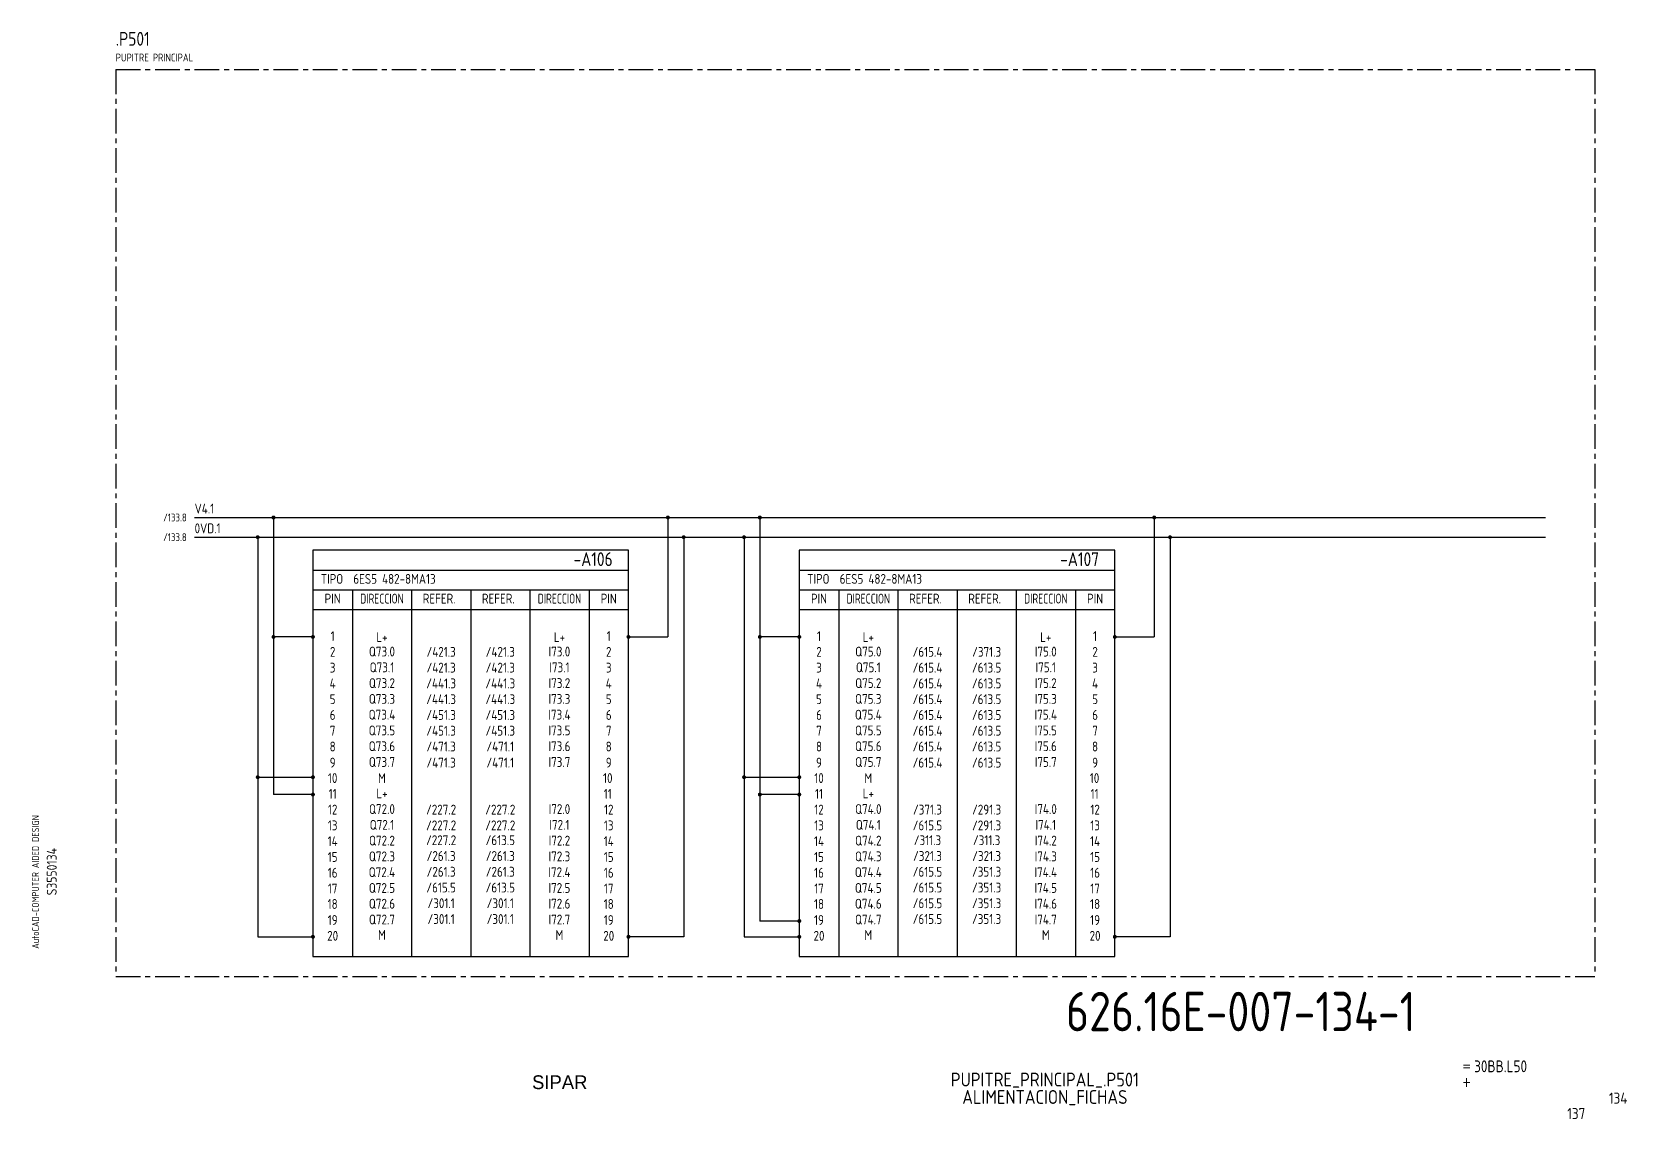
# Model space of a CAD drawing. Extents: x 10 to 1143, y 6 to 442.
# Drawn here: x 9.7 to 414.1, y 5.6 to 281.3 of the extents above; entities that cross this region are included whole.
import ezdxf
from ezdxf.enums import TextEntityAlignment as Align

# ---------------------------------------------------------------- set-up
doc = ezdxf.new("R2010")
doc.units = 0
doc.header["$LTSCALE"] = 5
doc.header["$MEASUREMENT"] = 0
doc.linetypes.add('CENTER', pattern=[2, 1.25, -0.25, 0.25, -0.25])
doc.layers.get('0').update_dxf_attribs({"linetype": 'CONTINUOUS'})
doc.layers.add('CART', color=7, linetype='CONTINUOUS')
doc.styles.add('DIN', font='DIN.shx', dxfattribs={"width": 0.85})
doc.styles.add('N', font='ROMANS', dxfattribs={"width": 0.85, "height": 3})
doc.styles.add('X', font='UNIV.SHX', dxfattribs={"height": 3.5})

msp = doc.modelspace()

# ---------------------------------------------------------------- linework, layer by layer
at = {"color": 3, "linetype": 'CENTER'}
for p, q in [((30.92, 271.81), (405.92, 271.81)), ((30.92, 271.81), (30.92, 41.81)), ((405.92, 271.81), (405.92, 41.81)), ((30.92, 41.81), (405.92, 41.81))]:
    msp.add_line(p, q, dxfattribs=at)
for p, q in [((50.92, 158.19), (393.42, 158.19)), ((70.92, 158.19), (70.92, 87.94)), ((170.92, 158.19), (170.92, 127.9)), ((194.23, 158.19), (194.23, 55.87)), ((294.23, 158.19), (294.23, 127.9)), ((50.92, 153.19), (393.42, 153.19)), ((66.92, 153.19), (66.92, 51.87)), ((174.92, 153.19), (174.92, 51.87)), ((190.23, 153.19), (190.23, 51.87)), ((298.23, 153.19), (298.23, 51.87)), ((80.92, 127.9), (70.92, 127.9)), ((160.92, 127.9), (170.92, 127.9)), ((204.23, 127.9), (194.23, 127.9)), ((284.23, 127.9), (294.23, 127.9)), ((66.92, 92.33), (80.92, 92.33)), ((190.23, 92.33), (204.23, 92.33)), ((80.92, 87.94), (70.92, 87.94)), ((204.23, 87.94), (194.23, 87.94)), ((204.23, 55.87), (194.23, 55.87)), ((66.92, 51.87), (80.92, 51.87)), ((174.92, 51.87), (160.92, 51.87)), ((190.23, 51.87), (204.23, 51.87)), ((298.23, 51.87), (284.23, 51.87))]:
    msp.add_line(p, q)
at = {"color": 3}
for p, q in [((80.92, 149.87), (80.92, 46.87)), ((160.92, 149.87), (80.92, 149.87)), ((160.92, 46.87), (160.92, 149.87)), ((204.23, 149.87), (204.23, 46.87)), ((284.23, 149.87), (204.23, 149.87)), ((284.23, 46.87), (284.23, 149.87)), ((80.92, 144.87), (160.92, 144.87)), ((204.23, 144.87), (284.23, 144.87)), ((80.92, 139.87), (160.92, 139.87)), ((90.92, 139.87), (90.92, 46.87)), ((105.92, 139.87), (105.92, 46.87)), ((120.92, 139.87), (120.92, 46.87)), ((135.92, 139.87), (135.92, 46.87)), ((150.92, 139.87), (150.92, 46.87)), ((204.23, 139.87), (284.23, 139.87)), ((214.23, 139.87), (214.23, 46.87)), ((229.23, 139.87), (229.23, 46.87)), ((244.23, 139.87), (244.23, 46.87)), ((259.23, 139.87), (259.23, 46.87)), ((274.23, 139.87), (274.23, 46.87)), ((80.92, 134.87), (160.92, 134.87)), ((204.23, 134.87), (284.23, 134.87)), ((80.92, 46.87), (160.92, 46.87)), ((204.23, 46.87), (284.23, 46.87))]:
    msp.add_line(p, q, dxfattribs=at)
at = {"const_width": 0.5}
for points in [[(70.67, 158.19, 1), (71.17, 158.19, 1)], [(171.17, 158.19, -1), (170.67, 158.19, -1)], [(193.98, 158.19, 1), (194.48, 158.19, 1)], [(294.48, 158.19, -1), (293.98, 158.19, -1)], [(66.67, 153.19, 1), (67.17, 153.19, 1)], [(175.17, 153.19, -1), (174.67, 153.19, -1)], [(189.98, 153.19, 1), (190.48, 153.19, 1)], [(298.48, 153.19, -1), (297.98, 153.19, -1)], [(70.67, 127.9, 1), (71.17, 127.9, 1)], [(193.98, 127.9, 1), (194.48, 127.9, 1)], [(66.67, 92.33, 1), (67.17, 92.33, 1)], [(189.98, 92.33, 1), (190.48, 92.33, 1)], [(193.98, 87.94, 1), (194.48, 87.94, 1)]]:
    msp.add_lwpolyline(points, format="xyb", close=True, dxfattribs=at)
at = {"linetype": 'Continuous', "const_width": 0.5}
for points in [[(80.67, 127.9, 1), (81.17, 127.9, 1)], [(161.17, 127.9, -1), (160.67, 127.9, -1)], [(203.98, 127.9, 1), (204.48, 127.9, 1)], [(284.48, 127.9, -1), (283.98, 127.9, -1)], [(80.67, 92.33, 1), (81.17, 92.33, 1)], [(203.98, 92.33, 1), (204.48, 92.33, 1)], [(80.67, 87.94, 1), (81.17, 87.94, 1)], [(203.98, 87.94, 1), (204.48, 87.94, 1)], [(203.98, 55.87, 1), (204.48, 55.87, 1)], [(80.67, 51.87, 1), (81.17, 51.87, 1)], [(161.17, 51.87, -1), (160.67, 51.87, -1)], [(203.98, 51.87, 1), (204.48, 51.87, 1)], [(284.48, 51.87, -1), (283.98, 51.87, -1)]]:
    msp.add_lwpolyline(points, format="xyb", close=True, dxfattribs=at)

# ---------------------------------------------------------------- texts
at = {"color": 3, "style": 'DIN', "width": 0.85}
msp.add_text('.P501', height=3.5, dxfattribs=at).set_placement((30.92, 277.81))
at = {"style": 'DIN', "width": 0.85}
for s, height, p in [('PUPITRE PRINCIPAL', 2, (30.92, 273.81)), ('V4.1', 2.5, (50.92, 159.19)), ('0VD.1', 2.5, (50.92, 154.19)), ('TIPO  6ES5 482-8MA13', 2.5, (82.92, 141.37)), ('TIPO  6ES5 482-8MA13', 2.5, (206.23, 141.37))]:
    msp.add_text(s, height=height, dxfattribs=at).set_placement(p)
for p in [(48.92, 157.19), (48.92, 152.19)]:
    msp.add_text('/133.8', height=2, dxfattribs=at).set_placement(p, align=Align.RIGHT)
at = {"color": 3, "style": 'DIN', "width": 0.85}
for s, p in [('-A106', (156.92, 145.87)), ('-A107', (280.23, 145.87))]:
    msp.add_text(s, height=3.5, dxfattribs=at).set_placement(p, align=Align.RIGHT)
at = {"style": 'DIN', "width": 0.85}
for s, p in [('PIN', (85.92, 136.37)), ('REFER.', (112.92, 136.37)), ('REFER.', (127.92, 136.37)), ('PIN', (155.92, 136.37)), ('PIN', (209.23, 136.37)), ('REFER.', (236.23, 136.37)), ('REFER.', (251.23, 136.37)), ('PIN', (279.23, 136.37)), ('1', (85.92, 126.87)), ('Q73.0', (98.42, 122.94)), ('L+', (98.42, 126.6)), ('/421.3', (113.42, 122.87)), ('/421.3', (128.42, 122.87)), ('I73.0', (143.42, 122.94)), ('L+', (143.42, 126.6)), ('1', (155.92, 126.87)), ('1', (209.23, 126.87)), ('Q75.0', (221.73, 122.94)), ('L+', (221.73, 126.6)), ('/615.4', (236.73, 122.87)), ('/371.3', (251.73, 122.87)), ('I75.0', (266.73, 122.94)), ('L+', (266.73, 126.6)), ('1', (279.23, 126.87)), ('3', (85.92, 118.87)), ('2', (85.92, 122.87)), ('Q73.1', (98.42, 118.94)), ('/421.3', (113.42, 118.87)), ('/421.3', (128.42, 118.87)), ('I73.1', (143.42, 118.94)), ('3', (155.92, 118.87)), ('2', (155.92, 122.87)), ('3', (209.23, 118.87)), ('2', (209.23, 122.87)), ('Q75.1', (221.73, 118.94)), ('/615.4', (236.73, 118.87)), ('/613.5', (251.73, 118.87)), ('I75.1', (266.73, 118.94)), ('3', (279.23, 118.87)), ('2', (279.23, 122.87)), ('4', (85.92, 114.87)), ('Q73.2', (98.42, 114.94)), ('/441.3', (113.42, 114.87)), ('/441.3', (128.42, 114.87)), ('I73.2', (143.42, 114.94)), ('4', (155.92, 114.87)), ('4', (209.23, 114.87)), ('Q75.2', (221.73, 114.94)), ('/615.4', (236.73, 114.87)), ('/613.5', (251.73, 114.87)), ('I75.2', (266.73, 114.94)), ('4', (279.23, 114.87)), ('5', (85.92, 110.87)), ('Q73.3', (98.42, 110.94)), ('/441.3', (113.42, 110.87)), ('/441.3', (128.42, 110.87)), ('I73.3', (143.42, 110.94)), ('5', (155.92, 110.87)), ('5', (209.23, 110.87)), ('Q75.3', (221.73, 110.94)), ('/615.4', (236.73, 110.87)), ('/613.5', (251.73, 110.87)), ('I75.3', (266.73, 110.94)), ('5', (279.23, 110.87)), ('6', (85.92, 106.87)), ('Q73.4', (98.42, 106.94)), ('/451.3', (113.42, 106.87)), ('/451.3', (128.42, 106.87)), ('I73.4', (143.42, 106.94)), ('6', (155.92, 106.87)), ('6', (209.23, 106.87)), ('Q75.4', (221.73, 106.94)), ('/615.4', (236.73, 106.87)), ('/613.5', (251.73, 106.87)), ('I75.4', (266.73, 106.94)), ('6', (279.23, 106.87)), ('7', (85.92, 102.87)), ('Q73.5', (98.42, 102.94)), ('/451.3', (113.42, 102.87)), ('/451.3', (128.42, 102.87)), ('I73.5', (143.42, 102.94)), ('7', (155.92, 102.87)), ('7', (209.23, 102.87)), ('Q75.5', (221.73, 102.94)), ('/615.4', (236.73, 102.87)), ('/613.5', (251.73, 102.87)), ('I75.5', (266.73, 102.94)), ('7', (279.23, 102.87)), ('8', (85.92, 98.87)), ('Q73.6', (98.42, 98.94)), ('/471.3', (113.42, 98.87)), ('/471.1', (128.42, 98.87)), ('I73.6', (143.42, 98.94)), ('8', (155.92, 98.87)), ('8', (209.23, 98.87)), ('Q75.6', (221.73, 98.94)), ('/615.4', (236.73, 98.87)), ('/613.5', (251.73, 98.87)), ('I75.6', (266.73, 98.94)), ('8', (279.23, 98.87)), ('9', (85.92, 94.78)), ('Q73.7', (98.42, 94.94)), ('/471.3', (113.42, 94.78)), ('/471.1', (128.42, 94.78)), ('I73.7', (143.42, 94.94)), ('9', (155.92, 94.78)), ('9', (209.23, 94.78)), ('Q75.7', (221.73, 94.94)), ('/615.4', (236.73, 94.78)), ('/613.5', (251.73, 94.78)), ('I75.7', (266.73, 94.94)), ('9', (279.23, 94.78)), ('10', (85.92, 90.87)), ('M', (98.42, 90.85)), ('10', (155.68, 90.87)), ('10', (209.23, 90.87)), ('M', (221.73, 90.85)), ('10', (279.09, 90.87)), ('11', (85.92, 86.87)), ('L+', (98.42, 86.97)), ('11', (155.68, 86.87)), ('11', (209.23, 86.87)), ('L+', (221.73, 86.97)), ('11', (279.09, 86.87)), ('12', (85.92, 82.87)), ('Q72.0', (98.42, 83.01)), ('/227.2', (113.42, 82.87)), ('/227.2', (128.42, 82.87)), ('I72.0', (143.42, 83.01)), ('12', (155.92, 82.87)), ('12', (209.23, 82.87)), ('Q74.0', (221.73, 83.01)), ('/371.3', (236.73, 82.87)), ('/291.3', (251.73, 82.87)), ('I74.0', (266.73, 83.01)), ('12', (279.23, 82.87)), ('13', (85.92, 78.87)), ('Q72.1', (98.42, 79.01)), ('/227.2', (113.42, 78.87)), ('/227.2', (128.42, 78.87)), ('I72.1', (143.42, 79.01)), ('13', (155.92, 78.87)), ('13', (209.23, 78.87)), ('Q74.1', (221.73, 79.01)), ('/615.5', (236.73, 78.87)), ('/291.3', (251.73, 78.87)), ('I74.1', (266.73, 79.01)), ('13', (279.23, 78.87)), ('14', (85.92, 74.87)), ('Q72.2', (98.42, 75.01)), ('/227.2', (113.42, 75.11)), ('/613.5', (128.42, 75.11)), ('I72.2', (143.42, 75.01)), ('14', (155.92, 74.87)), ('14', (209.23, 74.87)), ('Q74.2', (221.73, 75.01)), ('/311.3', (236.73, 75.11)), ('/311.3', (251.73, 75.11)), ('I74.2', (266.73, 75.01)), ('14', (279.23, 74.87)), ('15', (85.92, 70.87)), ('Q72.3', (98.42, 71.01)), ('/261.3', (113.42, 71.11)), ('/261.3', (128.42, 71.11)), ('I72.3', (143.42, 71.01)), ('15', (155.92, 70.87)), ('15', (209.23, 70.87)), ('Q74.3', (221.73, 71.01)), ('/321.3', (236.73, 71.11)), ('/321.3', (251.73, 71.11)), ('I74.3', (266.73, 71.01)), ('15', (279.23, 70.87)), ('16', (85.92, 66.87)), ('Q72.4', (98.42, 67.01)), ('/261.3', (113.42, 67.11)), ('/261.3', (128.42, 67.11)), ('I72.4', (143.42, 67.01)), ('16', (155.92, 66.87)), ('16', (209.23, 66.87)), ('Q74.4', (221.73, 67.01)), ('/615.5', (236.73, 67.11)), ('/351.3', (251.73, 67.11)), ('I74.4', (266.73, 67.01)), ('16', (279.23, 66.87)), ('17', (85.92, 62.87)), ('Q72.5', (98.42, 63.01)), ('/615.5', (113.42, 63.11)), ('/613.5', (128.42, 63.11)), ('I72.5', (143.42, 63.01)), ('17', (155.92, 62.87)), ('17', (209.23, 62.87)), ('Q74.5', (221.73, 63.01)), ('/615.5', (236.73, 63.11)), ('/351.3', (251.73, 63.11)), ('I74.5', (266.73, 63.01)), ('17', (279.23, 62.87)), ('18', (85.92, 58.94)), ('Q72.6', (98.42, 59.01)), ('/301.1', (113.42, 59.13)), ('/301.1', (128.42, 59.13)), ('I72.6', (143.42, 59.01)), ('18', (155.92, 58.94)), ('18', (209.23, 58.94)), ('Q74.6', (221.73, 59.01)), ('/615.5', (236.73, 59.13)), ('/351.3', (251.73, 59.13)), ('I74.6', (266.73, 59.01)), ('18', (279.23, 58.94)), ('19', (85.92, 54.87)), ('Q72.7', (98.42, 55.01)), ('/301.1', (113.42, 55.13)), ('/301.1', (128.42, 55.13)), ('I72.7', (143.42, 55.01)), ('19', (155.92, 54.87)), ('19', (209.23, 54.87)), ('Q74.7', (221.73, 55.01)), ('/615.5', (236.73, 55.13)), ('/351.3', (251.73, 55.13)), ('I74.7', (266.73, 55.01)), ('19', (279.23, 54.87)), ('20', (85.92, 50.87)), ('M', (98.42, 51.08)), ('M', (143.42, 51.08)), ('20', (155.92, 50.87)), ('20', (209.23, 50.87)), ('M', (221.73, 51.08)), ('M', (266.73, 51.08)), ('20', (279.23, 50.87))]:
    msp.add_text(s, height=2.5, dxfattribs=at).set_placement(p, align=Align.CENTER)
at = {"style": 'DIN', "width": 0.596129}
for p, p2 in [((92.92, 136.37), (103.92, 136.37)), ((137.92, 136.37), (148.92, 136.37)), ((216.23, 136.37), (227.23, 136.37)), ((261.23, 136.37), (272.23, 136.37))]:
    msp.add_text('DIRECCION', height=2.5, dxfattribs=at).set_placement(p, p2, align=Align.FIT)
at = {"color": 2, "insert": (271.84, 37.92), "char_height": 10, "width": 111.0411, "attachment_point": 1, "style": 'DIN'}
msp.add_mtext('626.16E-007-134-1', dxfattribs=at)
at = {"layer": 'CART', "color": 1, "style": 'DIN', "width": 0.9}
msp.add_text('AutoCAD-COMPUTER AIDED DESIGN', height=1.8, rotation=90, dxfattribs=at).set_placement((11.47, 48.84))
at = {"layer": 'CART', "color": 3, "style": 'N', "width": 0.85}
for s, p in [('=', (372.24, 17.91)), ('+', (372.24, 13.87))]:
    msp.add_text(s, height=2.5, dxfattribs=at).set_placement(p)
at = {"layer": 'CART', "color": 3, "style": 'DIN', "width": 0.9, "flags": 1}
msp.add_attdef('S3550134', text='', height=2.5, rotation=90, dxfattribs=at).set_placement((15.95, 68.38), align=Align.CENTER)
at = {"layer": 'CART', "color": 3, "style": 'DIN', "width": 0.85}
msp.add_attdef('30BB.L50', text='', height=3, dxfattribs=at).set_placement((375.33, 16.63), align=Align.BOTTOM_LEFT)
at = {"layer": 'CART', "color": 6, "style": 'X', "flags": 1}
msp.add_attdef('SIPAR', text='', height=3.5, dxfattribs=at).set_placement((143.5, 15), align=Align.MIDDLE)
at = {"layer": 'CART', "color": 2, "style": 'DIN', "width": 0.9, "flags": 1}
for tag, text, p in [('PUPITRE_PRINCIPAL_.P501', 'PLC', (266.5, 15.51)), ('ALIMENTACION_FICHAS', '', (266.5, 11.09))]:
    msp.add_attdef(tag, text=text, height=3.5, dxfattribs=at).set_placement(p, align=Align.MIDDLE)
msp.add_attdef('134', text='', height=2.8, dxfattribs=at).set_placement((414.2, 9.56), align=Align.RIGHT)
at = {"layer": 'CART', "color": 7, "style": 'DIN', "width": 0.9, "flags": 1}
msp.add_attdef('137', (398.93, 5.65), '', height=2.8, dxfattribs=at)

doc.saveas('drawing.dxf')
